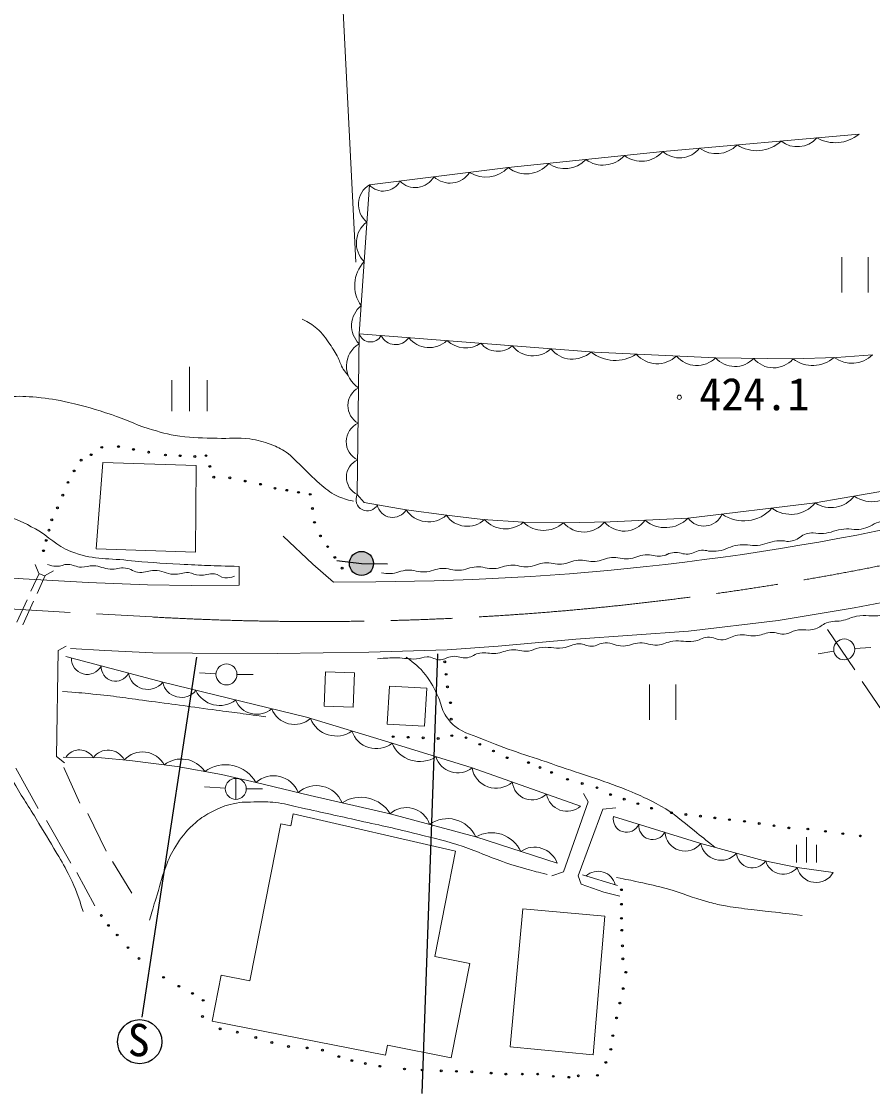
# Model space of a CAD drawing. Units: millimetres, scale not verified. Extents: x 40000 to 680000, y 20000 to 380000.
# Drawn here: x 125366 to 173508, y 256660 to 317338 of the extents above; entities that cross this region are included whole.
import ezdxf
from ezdxf.enums import TextEntityAlignment as Align

# ---------------------------------------------------------------- set-up
doc = ezdxf.new("R2010")
doc.units = ezdxf.units.MM
doc.header["$LTSCALE"] = 1000
doc.linetypes.add('CHAIN', pattern=[18.5, 12, -1.5, 3.5, -1.5])
for name, color, linetype, lineweight in [('M-BGD', 7, 'Continuous', 13), ('M-BMK', 2, 'CHAIN', 13), ('M-STR-HTXT', 7, 'Continuous', 13)]:
    doc.layers.add(name, color=color, linetype=linetype, lineweight=lineweight)
doc.styles.add('ＭＳ ゴシック', font='')
doc.styles.get('ＭＳ ゴシック').set_extended_font_data('MS Gothic')

msp = doc.modelspace()

# ---------------------------------------------------------------- hatches: boundary and pattern name
at = {"layer": 'M-BGD'}
msp.add_hatch(color=256, dxfattribs=at).paths.add_polyline_path([(145276, 286565, 0.97359), (143929, 286793, 0.01338), (143923, 286757, 0.41421), (144504, 285985, 0.41421)])

# ---------------------------------------------------------------- linework, layer by layer
for p, q in [((161638, 309979), (172742, 310956)), ((152900, 309064), (161638, 309979)), ((145046, 308086), (152900, 309064)), ((145046, 308086), (144471, 299663)), ((171768, 303999), (171768, 301999)), ((173268, 301999), (173268, 303999)), ((144471, 299663), (144364, 290568)), ((144471, 299663), (157778, 298615)), ((157778, 298615), (164634, 298299)), ((164634, 298299), (169008, 298236)), ((169008, 298236), (171468, 298320)), ((171468, 298320), (173508, 298467)), ((134872, 295283), (134872, 297783)), ((133872, 295283), (133872, 297033)), ((135872, 295283), (135872, 297033)), ((129591, 287483), (129970, 292377)), ((129970, 292377), (135255, 292208)), ((135255, 292208), (135213, 287301)), ((170266, 290084), (183105, 292348)), ((144364, 290568), (144743, 290105)), ((144743, 290105), (147130, 289705)), ((163071, 289221), (170266, 290084)), ((147130, 289705), (149401, 289390)), ((149401, 289390), (151462, 289158)), ((151462, 289158), (153754, 288990)), ((153754, 288990), (156026, 288969)), ((156026, 288969), (158675, 289011)), ((158675, 289011), (163071, 289221)), ((140163, 288209), (141845, 286620)), ((135213, 287301), (129591, 287483)), ((126148, 286595), (126341, 286103)), ((137684, 285425), (137688, 286495)), ((141845, 286620), (143013, 285601)), ((121953, 286028), (125458, 285790)), ((125904, 285089), (126361, 286095)), ((126248, 284960), (126714, 285986)), ((126341, 286103), (126677, 285966)), ((126677, 285966), (127182, 286240)), ((125458, 285790), (129145, 285579)), ((129145, 285579), (132496, 285453)), ((132496, 285453), (134964, 285411)), ((134964, 285411), (137684, 285425)), ((143013, 285601), (145415, 285629)), ((172474, 284157), (178478, 285308)), ((125112, 283347), (125685, 284606)), ((125445, 283193), (126048, 284520)), ((168163, 283442), (172474, 284157)), ((163095, 282832), (168163, 283442)), ((156716, 282383), (163095, 282832)), ((170961, 282931), (172512, 280642)), ((152328, 281977), (156716, 282383)), ((127440, 281727), (127342, 275740)), ((127889, 281979), (127440, 281727)), ((128148, 281848), (130092, 281727)), ((130092, 281727), (132793, 281605)), ((132793, 281605), (135037, 281577)), ((135037, 281577), (139850, 281563)), ((139850, 281563), (145023, 281647)), ((145023, 281647), (149440, 281766)), ((149440, 281766), (152328, 281977)), ((170430, 281539), (171320, 281696)), ((172498, 281844), (173403, 281913)), ((127880, 281390), (133355, 279935)), ((135444, 280475), (136371, 280418)), ((137559, 280380), (138469, 280378)), ((133355, 279935), (141493, 277958)), ((160889, 279816), (160889, 277816)), ((162389, 277816), (162389, 279816)), ((172924, 279990), (174652, 277437)), ((141493, 277958), (146330, 276486)), ((146330, 276486), (150852, 275098)), ((127342, 275740), (127805, 275376)), ((127733, 275699), (129892, 275662)), ((129892, 275662), (131490, 275512)), ((131490, 275512), (134173, 275167)), ((126314, 272799), (125052, 275070)), ((127763, 275116), (128667, 273097)), ((134173, 275167), (136689, 274720)), ((150852, 275098), (156997, 272925)), ((136689, 274720), (138634, 274272)), ((137492, 274500), (137492, 273312)), ((138634, 274272), (141699, 273533)), ((135725, 274014), (136899, 273942)), ((138087, 273905), (138996, 273902)), ((141699, 273533), (146223, 272493)), ((156022, 269205), (157421, 273165)), ((157421, 273165), (157160, 273642)), ((129130, 272508), (130160, 270384)), ((140732, 272491), (140597, 271807)), ((149917, 270385), (140732, 272491)), ((146223, 272493), (151060, 271190)), ((158244, 272754), (156858, 268976)), ((158992, 272829), (158244, 272754)), ((128160, 269701), (126786, 272112)), ((140031, 271918), (138285, 263045)), ((140597, 271807), (140031, 271918)), ((158848, 272349), (163797, 270820)), ((151060, 271190), (155665, 269696)), ((163797, 270820), (167330, 269853)), ((169205, 269746), (169205, 270741)), ((169774, 269746), (169774, 271167)), ((170342, 269746), (170342, 270741)), ((148742, 264412), (149917, 270385)), ((130517, 269795), (131611, 268008)), ((167330, 269853), (169251, 269446)), ((169251, 269446), (171284, 269180)), ((129526, 267276), (128495, 269169)), ((155367, 268990), (156022, 269205)), ((156858, 268976), (157026, 268513)), ((157094, 269041), (159084, 268434)), ((157026, 268513), (158302, 268064)), ((158302, 268064), (159214, 267840)), ((153008, 259312), (153730, 267114)), ((153730, 267114), (158357, 266694)), ((158357, 266694), (157705, 258850)), ((150726, 264022), (148742, 264412)), ((149675, 258685), (150726, 264022)), ((136658, 263365), (136146, 260764)), ((138285, 263045), (136658, 263365)), ((136146, 260764), (145953, 258833)), ((145953, 258833), (146064, 259396)), ((146064, 259396), (149675, 258685)), ((157705, 258850), (153008, 259312))]:
    msp.add_line(p, q, dxfattribs=at)
at = {"layer": 'M-BGD', "lineweight": 25}
for p, q in [((143214, 286827), (144599, 286661)), ((144599, 286661), (146077, 286645)), ((135271, 281363), (132171, 260978)), ((148905, 281548), (148010, 256660))]:
    msp.add_line(p, q, dxfattribs=at)
at = {"layer": 'M-BGD'}
for points in [[(142567, 280537), (142492, 278584), (144125, 278521), (144200, 280475)], [(146184, 279724), (146053, 277574), (148166, 277446), (148296, 279595)]]:
    msp.add_lwpolyline(points, close=True, dxfattribs=at)
for centre, radius in [((162578, 296066), 121), ((171906, 281799), 594), ((136964, 280382), 594), ((137492, 273906), 594)]:
    msp.add_circle(centre, radius, dxfattribs=at)
at = {"layer": 'M-BGD', "lineweight": 25}
for centre, radius in [((129909, 293236), 50), ((130853, 293277), 50), ((131707, 293118), 50), ((128737, 292506), 50), ((129308, 292814), 50), ((132561, 292958), 50), ((133509, 292800), 50), ((134341, 292757), 50), ((135172, 292714), 50), ((135805, 292763), 50), ((128350, 291898), 50), ((136024, 292154), 50), ((127999, 291247), 50), ((136242, 291546), 50), ((137156, 291509), 50), ((138025, 291326), 50), ((138894, 291143), 50), ((139706, 290920), 50), ((140372, 290804), 50), ((141038, 290689), 50), ((127700, 290527), 50), ((141704, 290573), 50), ((127400, 289808), 50), ((141825, 289772), 50), ((127079, 289132), 50), ((141942, 288991), 50), ((126924, 288549), 50), ((142276, 288221), 50), ((126769, 287966), 50), ((142685, 287613), 50), ((126614, 287383), 50), ((143094, 287006), 50), ((144599, 286661), 683), ((143503, 286398), 50), ((149310, 281093), 50), ((149386, 280386), 50), ((149461, 279679), 50), ((149633, 278779), 50), ((149671, 277847), 50), ((146393, 276861), 50), ((147241, 276826), 50), ((148089, 276791), 50), ((148937, 276756), 50), ((149708, 276915), 50), ((150513, 276801), 50), ((151288, 276423), 50), ((152063, 276046), 50), ((152839, 275668), 50), ((154046, 275390), 50), ((154700, 275114), 50), ((155354, 274837), 50), ((156254, 274445), 50), ((157089, 274208), 50), ((157924, 273972), 50), ((158691, 273581), 50), ((159463, 273323), 50), ((160236, 273065), 50), ((161009, 272807), 50), ((162133, 272554), 50), ((162953, 272456), 50), ((163772, 272357), 50), ((164591, 272259), 50), ((165411, 272161), 50), ((166265, 272065), 50), ((167100, 271942), 50), ((167936, 271818), 50), ((168772, 271695), 50), ((169854, 271631), 50), ((170842, 271501), 50), ((171830, 271371), 50), ((172818, 271241), 50), ((159302, 268196), 50), ((159302, 267376), 50), ((129887, 266739), 50), ((159302, 266576), 50), ((130285, 266176), 50), ((159323, 265903), 50), ((130784, 265634), 50), ((131394, 264923), 50), ((159358, 265019), 50), ((132016, 264303), 50), ((159386, 264284), 50), ((159554, 263527), 50), ((133404, 263238), 50), ((134273, 262733), 50), ((135044, 262327), 50), ((159407, 262602), 50), ((135647, 261934), 50), ((159218, 261782), 50), ((135605, 261023), 50), ((159029, 260940), 50), ((132054, 259596), 1250), ((136600, 260322), 50), ((137577, 260132), 50), ((138619, 259831), 50), ((158815, 259936), 50), ((139531, 259551), 50), ((140470, 259326), 50), ((141521, 259242), 50), ((142391, 259116), 50), ((158703, 259165), 50), ((143316, 258752), 50), ((144059, 258527), 50), ((144816, 258359), 50), ((145643, 258205), 50), ((147031, 258051), 50), ((148027, 257994), 50), ((149113, 257945), 50), ((149968, 257917), 50), ((150838, 257889), 50), ((158422, 258422), 50), ((151931, 257819), 50), ((152772, 257763), 50), ((153698, 257763), 50), ((154567, 257763), 50), ((155450, 257637), 50), ((156333, 257581), 50), ((156866, 257665), 50), ((157946, 257693), 50)]:
    msp.add_circle(centre, radius, dxfattribs=at)
at = {"layer": 'M-BGD'}
for centre, radius, start, end in [((169255, 311720), 1474, 231.38095, 318.68495), ((171399, 312587), 2113, 240.59862, 309.46729), ((162595, 311066), 1448, 228.65537, 321.41053), ((164678, 311482), 1627, 234.23306, 315.83284), ((166949, 312060), 2036, 237.15408, 312.91182), ((156114, 310587), 1583, 234.18012, 317.77329), ((158253, 310841), 1634, 233.74639, 318.20702), ((160434, 311018), 1591, 232.76266, 319.19075), ((151637, 310288), 1760, 238.29976, 315.89363), ((153920, 310370), 1657, 232.0168, 319.9366), ((145835, 308796), 1062, 221.98838, 332.20501), ((147645, 309166), 1228, 224.8042, 329.38918), ((149602, 309511), 1323, 227.13986, 327.05353), ((145711, 306986), 1285, 121.19273, 230.99939), ((145795, 304801), 1485, 126.96429, 225.22783), ((146205, 302390), 1990, 137.01627, 215.17584), ((145480, 300118), 1442, 128.66865, 225.23043), ((145109, 299867), 670, 197.69577, 333.29373), ((146527, 299954), 907, 205.31609, 325.67341), ((148434, 300348), 1470, 218.02792, 312.96157), ((150492, 300441), 1576, 227.91034, 303.07915), ((145206, 297841), 1456, 120.6108, 238.04486), ((152308, 299909), 1239, 219.50653, 311.48296), ((154299, 299899), 1487, 218.11699, 312.87251), ((156529, 299793), 1567, 218.92289, 312.06661), ((158948, 300366), 2211, 231.7341, 302.70622), ((161330, 299544), 1577, 221.19189, 313.53921), ((163572, 299376), 1512, 220.14254, 314.58856), ((165725, 299268), 1459, 221.61414, 316.73321), ((167911, 299182), 1449, 219.1363, 319.21105), ((170123, 299740), 1872, 233.4439, 310.47224), ((172332, 299694), 1699, 234.20327, 313.79246), ((144976, 295595), 1146, 118.13855, 240.51711), ((144876, 293556), 1140, 114.06104, 244.59462), ((144824, 291542), 1078, 113.92124, 244.73442), ((173490, 291953), 1796, 235.48239, 324.52108), ((144929, 290274), 637, 152.49854, 332.45044), ((168887, 291237), 1798, 233.55616, 320.10958), ((171156, 291486), 1660, 237.6055, 322.39797), ((144835, 432981), 147353, 270.22588, 283.85175), ((146364, 290153), 888, 191.28783, 329.69104), ((148402, 290528), 1515, 212.91579, 311.26989), ((163967, 289901), 1125, 217.14998, 336.51576), ((166219, 291210), 2139, 235.23575, 318.42999), ((150580, 290188), 1423, 214.09353, 313.28923), ((152738, 290201), 1581, 221.5953, 310.00937), ((154901, 290198), 1666, 226.47923, 312.45977), ((157172, 289949), 1508, 220.52891, 321.28985), ((159455, 289947), 1452, 220.37402, 324.58278), ((161791, 290495), 1805, 230.33289, 315.14578), ((172536, 290481), 1901, 267.83336, 300.12994), ((174444, 287192), 1901, 87.83336, 120.12994), ((170075, 287335), 1055, 85.90597, 129.37449), ((170544, 290638), 2284, 260.06162, 289.50574), ((172070, 286331), 2284, 80.06162, 109.50574), ((166207, 285604), 2119, 83.60521, 114.18438), ((166811, 289782), 2105, 259.91605, 290.59614), ((168292, 285841), 2105, 79.91605, 110.59614), ((168736, 288966), 1055, 265.90597, 309.37449), ((159585, 288465), 1541, 256.60331, 292.49676), ((160764, 285617), 1541, 76.60331, 112.49676), ((161433, 288123), 1053, 252.80261, 296.30391), ((162366, 286234), 1053, 72.80261, 116.30391), ((162989, 288246), 1053, 252.80261, 296.30391), ((163923, 286358), 1053, 72.80261, 116.30391), ((164470, 289470), 2119, 263.60521, 294.18438), ((151180, 284845), 1628, 75.28212, 110.19767), ((152008, 287995), 1628, 255.28212, 290.19767), ((153132, 284938), 1628, 75.28212, 110.19767), ((153903, 288013), 1541, 256.60331, 292.49676), ((155083, 285165), 1541, 76.60331, 112.49676), ((155797, 288163), 1541, 256.60331, 292.49676), ((156976, 285315), 1541, 76.60331, 112.49676), ((157691, 288314), 1541, 256.60331, 292.49676), ((158870, 285466), 1541, 76.60331, 112.49676), ((146153, 287715), 1628, 255.28212, 290.19767), ((147277, 284658), 1628, 75.28212, 110.19767), ((148104, 287808), 1628, 255.28212, 290.19767), ((149229, 284752), 1628, 75.28212, 110.19767), ((150056, 287901), 1628, 255.28212, 290.19767), ((129087, 281281), 899, 178.27716, 331.94221), ((130690, 280806), 812, 176.31643, 333.90295), ((132505, 280638), 1103, 189.84175, 320.37763), ((134404, 280157), 1073, 191.97799, 320.71718), ((136577, 280107), 1483, 205.11501, 307.58016), ((138678, 279417), 1292, 202.04021, 310.65496), ((140816, 278939), 1390, 201.16455, 310.83393), ((143168, 278441), 1546, 200.98177, 305.1632), ((145437, 277628), 1450, 198.13194, 308.01304), ((128649, 275200), 910, 31.06105, 146.95487), ((130267, 275073), 1029, 27.06579, 144.53307), ((147895, 277153), 1701, 203.10925, 302.76021), ((132214, 274599), 1397, 28.27917, 137.57), ((134418, 274014), 1581, 33.59851, 128.00374), ((150044, 276095), 1284, 196.86826, 309.0012), ((136904, 273267), 2000, 30.15743, 125.77436), ((152213, 275322), 1380, 189.37434, 311.67723), ((139627, 273151), 1498, 21.35279, 131.56327), ((154255, 274406), 1130, 185.78091, 315.27066), ((142056, 272523), 1564, 22.38222, 131.4015), ((144558, 271479), 1950, 31.34479, 122.76542), ((156224, 273825), 1187, 190.43094, 310.62063), ((147143, 271474), 1374, 17.75208, 132.07522), ((149469, 270477), 1743, 24.12869, 125.6986), ((159592, 272207), 757, 169.23116, 336.44936), ((161070, 271824), 788, 174.14673, 331.53379), ((151952, 269592), 1830, 24.88784, 119.18668), ((162901, 271526), 1141, 183.89102, 321.7895), ((164933, 271011), 1151, 189.50557, 319.86879), ((154385, 269246), 1358, 19.36184, 124.71267), ((166715, 270335), 905, 184.22793, 325.67561), ((168456, 270107), 1033, 195.81572, 320.28053), ((170319, 269704), 1098, 193.56816, 331.50146), ((157978, 268242), 998, 13.4739, 132.58546)]:
    msp.add_arc(centre, radius, start, end, dxfattribs=at)
for points, knots in [([(141250, 300485), (141642, 300285), (141788, 300202), (142082, 299952), (142422, 299663), (142554, 299438), (142811, 299073), (143015, 298784), (143117, 298613), (143278, 298298), (143403, 298054), (143415, 297886), (143568, 297659), (143666, 297513), (143711, 297456), (143850, 297309)], [0, 0, 0, 0, 1, 1, 1, 2, 2, 2, 3, 3, 3, 4, 4, 4, 5, 5, 5, 5]), ([(144145, 290188), (143714, 290284), (143553, 290329), (143204, 290493), (142777, 290694), (142583, 290891), (142219, 291191), (141788, 291548), (141594, 291801), (141186, 292183), (140857, 292490), (140705, 292703), (140335, 292959), (140031, 293168), (139838, 293255), (139494, 293389), (139036, 293566), (138764, 293631), (138279, 293706), (137564, 293817), (137151, 293714), (136428, 293744), (135602, 293777), (135134, 293753), (134316, 293868), (133604, 293969), (133214, 294092), (132528, 294305), (131703, 294560), (131281, 294817), (130460, 295086), (129519, 295395), (128988, 295563), (128021, 295777), (127328, 295931), (126933, 296002), (126226, 296067), (125612, 296123), (125263, 296136), (124647, 296105), (123753, 296059), (123264, 295916), (122376, 295805), (121216, 295661), (120567, 295564), (119403, 295460), (118693, 295396), (118292, 295398), (117578, 295378), (116082, 295336), (115243, 295322), (113746, 295359), (112345, 295394), (111561, 295466), (110167, 295602), (108776, 295738), (108001, 295854), (106615, 296037), (105526, 296180), (104923, 296323), (103830, 296429), (102765, 296533), (102161, 296483), (101096, 296570), (99888, 296667), (99213, 296741), (98011, 296892), (96154, 297125), (95121, 297314), (93273, 297607), (92088, 297795), (91437, 297988), (90244, 298112), (89312, 298208), (88784, 298206), (87847, 298196), (86657, 298183), (85991, 298112), (84805, 298014), (83060, 297869), (82088, 297738), (80346, 297565), (79563, 297487), (79127, 297420), (78341, 297369), (77445, 297310), (77138, 297314), (76042, 297313)], [0, 0, 0, 0, 1, 1, 1, 2, 2, 2, 3, 3, 3, 4, 4, 4, 5, 5, 5, 6, 6, 6, 7, 7, 7, 8, 8, 8, 9, 9, 9, 10, 10, 10, 11, 11, 11, 12, 12, 12, 13, 13, 13, 14, 14, 14, 15, 15, 15, 16, 16, 16, 17, 17, 17, 18, 18, 18, 19, 19, 19, 20, 20, 20, 21, 21, 21, 22, 22, 22, 23, 23, 23, 24, 24, 24, 25, 25, 25, 26, 26, 26, 27, 27, 27, 28, 28, 28, 29, 29, 29, 29]), ([(102229, 290592), (103804, 290431), (104209, 290392), (105478, 290276), (107309, 290110), (108333, 289998), (110168, 289898), (111760, 289811), (112653, 289767), (114248, 289751), (116233, 289731), (117345, 289813), (119330, 289793), (120601, 289780), (121320, 289848), (122583, 289709), (123291, 289631), (123693, 289585), (124377, 289386), (125105, 289175), (125492, 288977), (126158, 288615), (126974, 288171), (127296, 287668), (128163, 287335), (129353, 286877), (130120, 286971), (131387, 286835), (132534, 286711), (133180, 286689), (134331, 286624), (135641, 286550), (136068, 286540), (137688, 286495)], [0, 0, 0, 0, 1, 1, 1, 2, 2, 2, 3, 3, 3, 4, 4, 4, 5, 5, 5, 6, 6, 6, 7, 7, 7, 8, 8, 8, 9, 9, 9, 10, 10, 10, 11, 11, 11, 11]), ([(126832, 286599), (127049, 286534), (127136, 286515), (127336, 286506), (127595, 286493), (127732, 286616), (127990, 286609), (128296, 286599), (128451, 286454), (128757, 286450), (129022, 286446), (129165, 286540), (129430, 286534), (129814, 286525), (130009, 286356), (130393, 286337), (130725, 286322), (130912, 286443), (131243, 286403), (131573, 286363), (131724, 286170), (132056, 286151), (132384, 286131), (132560, 286277), (132888, 286272), (133321, 286266), (133540, 286068), (133972, 286048), (134303, 286032), (134484, 286162), (134814, 286141), (135061, 286126), (135183, 286002), (135430, 285992), (135765, 285978), (135952, 286113), (136284, 286073), (136526, 286043), (136626, 285873), (136870, 285855), (137083, 285838), (137191, 285866), (137412, 285936)], [0, 0, 0, 0, 1, 1, 1, 2, 2, 2, 3, 3, 3, 4, 4, 4, 5, 5, 5, 6, 6, 6, 7, 7, 7, 8, 8, 8, 9, 9, 9, 10, 10, 10, 11, 11, 11, 12, 12, 12, 13, 13, 13, 14, 14, 14, 14]), ([(181422, 285398), (181283, 285410), (181226, 285411), (181104, 285388), (180948, 285360), (180886, 285259), (180730, 285230), (180475, 285182), (180321, 285270), (180066, 285220), (179781, 285165), (179677, 284965), (179393, 284902), (179080, 284833), (178881, 284959), (178571, 284874), (178200, 284774), (178078, 284512), (177711, 284398), (177356, 284287), (177123, 284407), (176762, 284318), (176419, 284234), (176266, 284062), (175921, 283982), (175484, 283879), (175214, 284019), (174772, 283940), (174464, 283885), (174307, 283786), (174000, 283729), (173462, 283630), (173136, 283781), (172598, 283673), (172306, 283615), (172158, 283522), (171869, 283449), (171500, 283356), (171263, 283429), (170907, 283295), (170647, 283197), (170542, 283051), (170281, 282958), (169870, 282813), (169591, 282980), (169168, 282874), (168950, 282819), (168848, 282717), (168626, 282678), (168273, 282615), (168067, 282788), (167710, 282753), (167382, 282720), (167216, 282598), (166888, 282566), (166495, 282527), (166269, 282671), (165878, 282612), (165544, 282562), (165392, 282374), (165056, 282341), (164706, 282307), (164518, 282524), (164168, 282491), (163856, 282462), (163710, 282308), (163401, 282257), (162944, 282182), (162674, 282332), (162214, 282267), (161864, 282217), (161690, 282071), (161337, 282042), (160946, 282011), (160733, 282185), (160342, 282169), (159968, 282153), (159776, 281996), (159402, 281986), (158996, 281976), (158785, 282182), (158379, 282169), (158068, 282158), (157918, 281980), (157608, 281972), (157334, 281965), (157195, 282114), (156921, 282112), (156549, 282111), (156364, 281936), (155995, 281888), (155474, 281820), (155167, 281982), (154650, 281888), (154407, 281844), (154290, 281742), (154047, 281706), (153672, 281650), (153456, 281813), (153079, 281776), (152726, 281741), (152549, 281598), (152196, 281566), (151847, 281534), (151644, 281653), (151299, 281594), (151007, 281543), (150881, 281376), (150588, 281327), (150256, 281272), (150063, 281441), (149729, 281402), (149460, 281371), (149335, 281224), (149065, 281206), (148762, 281186), (148611, 281392), (148308, 281383), (148070, 281377), (147947, 281282), (147710, 281262), (147280, 281226), (147038, 281316), (146607, 281318), (146176, 281320), (146025, 281309), (145504, 281271)], [0, 0, 0, 0, 1, 1, 1, 2, 2, 2, 3, 3, 3, 4, 4, 4, 5, 5, 5, 6, 6, 6, 7, 7, 7, 8, 8, 8, 9, 9, 9, 10, 10, 10, 11, 11, 11, 12, 12, 12, 13, 13, 13, 14, 14, 14, 15, 15, 15, 16, 16, 16, 17, 17, 17, 18, 18, 18, 19, 19, 19, 20, 20, 20, 21, 21, 21, 22, 22, 22, 23, 23, 23, 24, 24, 24, 25, 25, 25, 26, 26, 26, 27, 27, 27, 28, 28, 28, 29, 29, 29, 30, 30, 30, 31, 31, 31, 32, 32, 32, 33, 33, 33, 34, 34, 34, 35, 35, 35, 36, 36, 36, 37, 37, 37, 38, 38, 38, 39, 39, 39, 40, 40, 40, 41, 41, 41, 42, 42, 42, 42]), ([(147134, 281358), (147656, 280963), (147855, 280810), (148214, 280363), (148578, 279909), (148709, 279599), (148957, 279073), (149132, 278701), (149118, 278440), (149336, 278092), (149508, 277815), (149627, 277664), (149882, 277461), (150463, 277000), (150921, 276948), (151604, 276662), (153140, 276018), (154051, 275785), (155621, 275232), (157172, 274685), (158073, 274464), (159596, 273844), (160369, 273529), (160801, 273340), (161531, 272932), (162327, 272488), (162690, 272105), (163409, 271544), (163872, 271184), (164023, 271065), (164582, 270606)], [0, 0, 0, 0, 1, 1, 1, 2, 2, 2, 3, 3, 3, 4, 4, 4, 5, 5, 5, 6, 6, 6, 7, 7, 7, 8, 8, 8, 9, 9, 9, 10, 10, 10, 10]), ([(127682, 279419), (128513, 279359), (128733, 279337), (129406, 279272), (130593, 279156), (131252, 279047), (132434, 278893), (133897, 278703), (134715, 278584), (136178, 278389), (137352, 278232), (137720, 278183), (139185, 277989)], [0, 0, 0, 0, 1, 1, 1, 2, 2, 2, 3, 3, 3, 4, 4, 4, 4]), ([(124434, 275264), (124633, 274845), (124696, 274732), (124874, 274395), (125337, 273515), (125679, 273069), (126192, 272217), (126653, 271451), (126919, 271027), (127367, 270253), (127663, 269741), (127843, 269460), (128103, 268928), (128463, 268193), (128547, 267901), (128860, 266973)], [0, 0, 0, 0, 1, 1, 1, 2, 2, 2, 3, 3, 3, 4, 4, 4, 5, 5, 5, 5]), ([(155102, 269057), (154546, 269200), (154400, 269238), (153952, 269366), (153412, 269519), (153108, 269602), (152578, 269786), (151698, 270093), (151232, 270342), (150349, 270641), (149365, 270975), (148791, 271088), (147784, 271342), (146509, 271665), (145786, 271811), (144503, 272099), (143212, 272390), (142487, 272546), (141194, 272828), (140689, 272939), (140412, 273034), (139900, 273109), (139433, 273177), (139165, 273174), (138694, 273165), (138163, 273155), (137857, 273177), (137339, 273062), (136863, 272956), (136604, 272847), (136170, 272623), (135779, 272421), (135555, 272299), (135226, 272006), (134766, 271595), (134523, 271333), (134189, 270814), (133910, 270380), (133778, 270116), (133586, 269637), (133324, 268980), (133248, 268587), (133039, 267912), (132867, 267354), (132813, 267177), (132605, 266482)], [0, 0, 0, 0, 1, 1, 1, 2, 2, 2, 3, 3, 3, 4, 4, 4, 5, 5, 5, 6, 6, 6, 7, 7, 7, 8, 8, 8, 9, 9, 9, 10, 10, 10, 11, 11, 11, 12, 12, 12, 13, 13, 13, 14, 14, 14, 15, 15, 15, 15]), ([(159019, 268885), (159628, 268771), (159790, 268738), (160281, 268632), (160920, 268494), (161277, 268413), (161907, 268240), (162809, 267992), (163285, 267752), (164188, 267511), (164538, 267417), (164735, 267363), (165092, 267299), (165624, 267203), (165926, 267167), (166462, 267099), (166980, 267034), (167271, 267009), (167790, 266950), (168471, 266872), (168685, 266846), (169534, 266744)], [0, 0, 0, 0, 1, 1, 1, 2, 2, 2, 3, 3, 3, 4, 4, 4, 5, 5, 5, 6, 6, 6, 7, 7, 7, 7])]:
    msp.add_open_spline(points, degree=3, knots=knots, dxfattribs=at)
at = {"layer": 'M-BMK'}
msp.add_line((116139, 284571), (132760, 283633), dxfattribs=at)
msp.add_arc((141965, 446800), 163426, 266.77094, 281.51211, dxfattribs=at)
at = {"layer": 'M-STR-HTXT'}
msp.add_line((143127, 326419), (144278, 303723), dxfattribs=at)

# ---------------------------------------------------------------- texts
at = {"layer": 'M-BGD', "style": 'ＭＳ ゴシック'}
for s, p in [('424.1', (163709, 294784)), ('S', (131375, 258222))]:
    msp.add_text(s, height=1833, dxfattribs=at).set_placement(p, align=Align.BOTTOM_LEFT)

doc.saveas('drawing.dxf')
